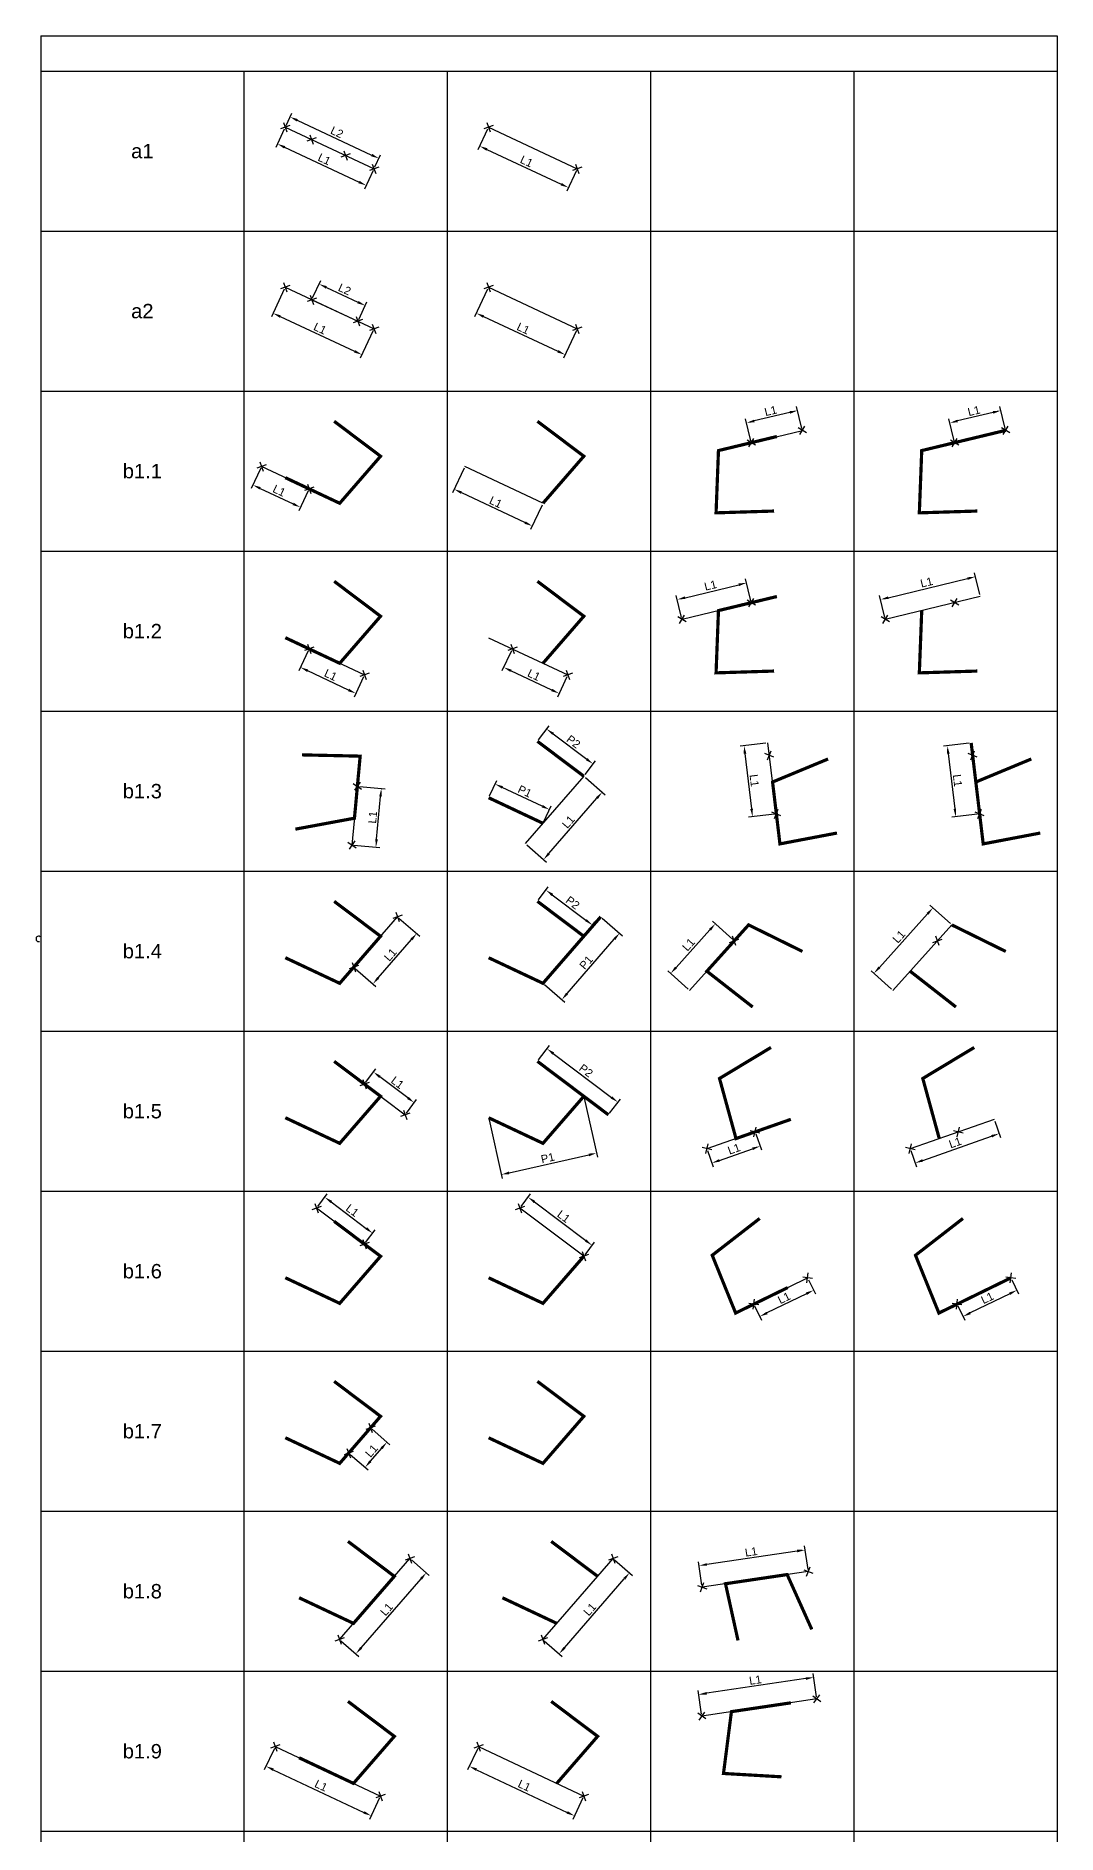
# Model space of a CAD drawing. Header units: millimetres. Extents: x 29 to 348, y -810 to 351.
# Drawn here: x 29 to 348, y -211 to 351 of the extents above; entities that cross this region are included whole.
import ezdxf

# ---------------------------------------------------------------- set-up
doc = ezdxf.new("R2010")
doc.units = ezdxf.units.MM
doc.styles.get("Standard").update_dxf_attribs({"font": 'arial.ttf'})
doc.dimstyles.new('ISO-25', dxfattribs={"dimtxt": 2.5, "dimasz": 2.5, "dimexe": 1.25, "dimexo": 0.625, "dimtad": 1, "dimtxsty": 'Standard', "dimcen": 2.5, "dimadec": 0, "dimazin": 0, "dimtfac": 1, "dimtmove": 0, "dimatfit": 3, "dimfxl": 1, "dimarcsym": 0})

# ---------------------------------------------------------------- blocks, each defined once
blk = doc.blocks.new('*D1')
at = {"color": 0, "lineweight": -2, "transparency": 16777216}
for p, q in [((106.74, 322.05), (104.05, 316.29)), ((106.84, 316.36), (130.07, 305.5)), ((134.5, 309.08), (131.8, 303.31))]:
    blk.add_line(p, q, dxfattribs=at)
at = {"color": 0, "transparency": 16777216}
for points in [[(107.02, 316.74), (106.66, 315.99), (104.58, 317.42)], [(130.24, 305.88), (129.89, 305.13), (132.33, 304.45)]]:
    blk.add_solid(points, dxfattribs=at)
at = {"layer": 'Defpoints', "color": 0, "transparency": 16777216}
for p in [(107.01, 322.62), (134.76, 309.64), (132.33, 304.45)]:
    blk.add_point(p, dxfattribs=at)
at = {"color": 0, "transparency": 16777216, "insert": (119.25, 312.64), "char_height": 2.5, "attachment_point": 5, "rotation": 334.9451}
blk.add_mtext('L1', dxfattribs=at)
blk = doc.blocks.new('*D2')
at = {"color": 0, "lineweight": -2, "transparency": 16777216}
for p, q in [((107.27, 323.19), (109.05, 326.99)), ((110.78, 324.8), (134.01, 313.94)), ((135.03, 310.21), (136.8, 314.01))]:
    blk.add_line(p, q, dxfattribs=at)
at = {"color": 0, "transparency": 16777216}
for points in [[(110.96, 325.17), (110.61, 324.42), (108.52, 325.86)], [(134.19, 314.32), (133.83, 313.56), (136.28, 312.88)]]:
    blk.add_solid(points, dxfattribs=at)
at = {"layer": 'Defpoints', "color": 0, "transparency": 16777216}
for p in [(107.01, 322.62), (134.76, 309.64), (136.28, 312.88)]:
    blk.add_point(p, dxfattribs=at)
at = {"color": 0, "transparency": 16777216, "insert": (123.19, 321.07), "char_height": 2.5, "attachment_point": 5, "rotation": 334.9451}
blk.add_mtext('L2', dxfattribs=at)
blk = doc.blocks.new('*D3')
at = {"color": 0, "lineweight": -2, "transparency": 16777216}
for p, q in [((170.24, 322.05), (167.23, 315.61)), ((170.02, 315.68), (193.25, 304.82)), ((198, 309.08), (194.99, 302.63))]:
    blk.add_line(p, q, dxfattribs=at)
at = {"color": 0, "transparency": 16777216}
for points in [[(170.2, 316.06), (169.85, 315.3), (167.76, 316.74)], [(193.43, 305.2), (193.07, 304.45), (195.51, 303.77)]]:
    blk.add_solid(points, dxfattribs=at)
at = {"layer": 'Defpoints', "color": 0, "transparency": 16777216}
for p in [(170.51, 322.62), (198.26, 309.64), (195.51, 303.77)]:
    blk.add_point(p, dxfattribs=at)
at = {"color": 0, "transparency": 16777216, "insert": (182.43, 311.96), "char_height": 2.5, "attachment_point": 5, "rotation": 334.9451}
blk.add_mtext('L1', dxfattribs=at)
blk = doc.blocks.new('Cross')
for p, q in [((1.45, 0.53), (-1.45, -0.53)), ((-0.53, 1.45), (0.53, -1.45))]:
    blk.add_line(p, q)
blk = doc.blocks.new('*D5')
at = {"color": 0, "lineweight": -2, "transparency": 16777216}
for p, q in [((106.74, 272.05), (102.69, 263.39)), ((105.49, 263.47), (128.71, 252.61)), ((134.5, 259.08), (130.45, 250.42))]:
    blk.add_line(p, q, dxfattribs=at)
at = {"color": 0, "transparency": 16777216}
for points in [[(105.66, 263.84), (105.31, 263.09), (103.22, 264.52)], [(128.89, 252.99), (128.54, 252.23), (130.98, 251.55)]]:
    blk.add_solid(points, dxfattribs=at)
at = {"layer": 'Defpoints', "color": 0, "transparency": 16777216}
for p in [(107.01, 272.62), (134.76, 259.64), (130.98, 251.55)]:
    blk.add_point(p, dxfattribs=at)
at = {"color": 0, "transparency": 16777216, "insert": (117.9, 259.74), "char_height": 2.5, "attachment_point": 5, "rotation": 334.9451}
blk.add_mtext('L1', dxfattribs=at)
blk = doc.blocks.new('*D6')
at = {"color": 0, "lineweight": -2, "transparency": 16777216}
for p, q in [((115.59, 269.3), (118.15, 274.76)), ((119.88, 272.57), (129.73, 267.97)), ((129.97, 262.57), (132.52, 268.04))]:
    blk.add_line(p, q, dxfattribs=at)
at = {"color": 0, "transparency": 16777216}
for points in [[(120.06, 272.95), (119.7, 272.2), (117.62, 273.63)], [(129.91, 268.35), (129.55, 267.59), (132, 266.91)]]:
    blk.add_solid(points, dxfattribs=at)
at = {"layer": 'Defpoints', "color": 0, "transparency": 16777216}
for p in [(115.32, 268.73), (132, 266.91), (129.7, 262.01)]:
    blk.add_point(p, dxfattribs=at)
at = {"color": 0, "transparency": 16777216, "insert": (125.6, 271.97), "char_height": 2.5, "attachment_point": 5, "rotation": 334.9451}
blk.add_mtext('L2', dxfattribs=at)
blk = doc.blocks.new('*D7')
at = {"color": 0, "lineweight": -2, "transparency": 16777216}
for p, q in [((170.24, 272.05), (166.19, 263.39)), ((168.99, 263.47), (192.21, 252.61)), ((198, 259.08), (193.95, 250.42))]:
    blk.add_line(p, q, dxfattribs=at)
at = {"color": 0, "transparency": 16777216}
for points in [[(169.16, 263.84), (168.81, 263.09), (166.72, 264.52)], [(192.39, 252.99), (192.04, 252.23), (194.48, 251.55)]]:
    blk.add_solid(points, dxfattribs=at)
at = {"layer": 'Defpoints', "color": 0, "transparency": 16777216}
for p in [(170.51, 272.62), (198.26, 259.64), (194.48, 251.55)]:
    blk.add_point(p, dxfattribs=at)
at = {"color": 0, "transparency": 16777216, "insert": (181.4, 259.74), "char_height": 2.5, "attachment_point": 5, "rotation": 334.9451}
blk.add_mtext('L1', dxfattribs=at)
blk = doc.blocks.new('*D8')
at = {"color": 0, "lineweight": -2, "transparency": 16777216}
for p, q in [((99.38, 216.05), (96.4, 209.72)), ((99.19, 209.79), (109.51, 204.93)), ((114.22, 209.06), (111.24, 202.73))]:
    blk.add_line(p, q, dxfattribs=at)
at = {"color": 0, "transparency": 16777216}
for points in [[(99.37, 210.16), (99.02, 209.41), (96.93, 210.85)], [(109.69, 205.3), (109.34, 204.55), (111.78, 203.86)]]:
    blk.add_solid(points, dxfattribs=at)
at = {"layer": 'Defpoints', "color": 0, "transparency": 16777216}
for p in [(99.65, 216.62), (114.49, 209.63), (111.78, 203.86)]:
    blk.add_point(p, dxfattribs=at)
at = {"color": 0, "transparency": 16777216, "insert": (105.15, 209.06), "char_height": 2.5, "attachment_point": 5, "rotation": 334.7808}
blk.add_mtext('L1', dxfattribs=at)
blk = doc.blocks.new('*D9')
at = {"color": 0, "lineweight": -2, "transparency": 16777216}
for p, q in [((162.88, 216.05), (159.27, 208.39)), ((162.07, 208.46), (181.94, 199.1)), ((187.27, 204.56), (183.66, 196.9))]:
    blk.add_line(p, q, dxfattribs=at)
at = {"color": 0, "transparency": 16777216}
for points in [[(162.24, 208.83), (161.89, 208.08), (159.8, 209.52)], [(182.11, 199.48), (181.76, 198.72), (184.2, 198.03)]]:
    blk.add_solid(points, dxfattribs=at)
at = {"layer": 'Defpoints', "color": 0, "transparency": 16777216}
for p in [(163.15, 216.62), (187.54, 205.13), (184.2, 198.03)]:
    blk.add_point(p, dxfattribs=at)
at = {"color": 0, "transparency": 16777216, "insert": (172.8, 205.48), "char_height": 2.5, "attachment_point": 5, "rotation": 334.7808}
blk.add_mtext('L1', dxfattribs=at)
blk = doc.blocks.new('*D10')
at = {"color": 0, "lineweight": -2, "transparency": 16777216}
for p, q in [((130.19, 116.65), (138.28, 115.91)), ((135.58, 100.15), (136.81, 113.54)), ((128.5, 98.29), (136.6, 97.55))]:
    blk.add_line(p, q, dxfattribs=at)
at = {"color": 0, "transparency": 16777216}
for points in [[(136.39, 113.57), (137.22, 113.5), (137.04, 116.02)], [(135.16, 100.19), (135.99, 100.11), (135.35, 97.66)]]:
    blk.add_solid(points, dxfattribs=at)
at = {"layer": 'Defpoints', "color": 0, "transparency": 16777216}
for p in [(129.57, 116.71), (137.04, 116.02), (127.88, 98.35)]:
    blk.add_point(p, dxfattribs=at)
at = {"color": 0, "transparency": 16777216, "insert": (134.32, 107.01), "char_height": 2.5, "attachment_point": 5, "rotation": 84.757}
blk.add_mtext('L1', dxfattribs=at)
blk = doc.blocks.new('*D11')
at = {"color": 0, "lineweight": -2, "transparency": 16777216}
for p, q in [((200.78, 119.42), (206.97, 114.04)), ((189.39, 95.69), (204.39, 112.97)), ((182.5, 98.37), (188.69, 92.99))]:
    blk.add_line(p, q, dxfattribs=at)
at = {"color": 0, "transparency": 16777216}
for points in [[(204.08, 113.25), (204.7, 112.7), (206.03, 114.86)], [(189.07, 95.97), (189.7, 95.42), (187.75, 93.81)]]:
    blk.add_solid(points, dxfattribs=at)
at = {"layer": 'Defpoints', "color": 0, "transparency": 16777216}
for p in [(200.3, 119.83), (206.03, 114.86), (182.02, 98.78)]:
    blk.add_point(p, dxfattribs=at)
at = {"color": 0, "transparency": 16777216, "insert": (195.47, 105.57), "char_height": 2.5, "attachment_point": 5, "rotation": 49.0319}
blk.add_mtext('L1', dxfattribs=at)
blk = doc.blocks.new('*D12')
at = {"color": 0, "lineweight": -2, "transparency": 16777216}
for p, q in [((170.82, 113.69), (173.11, 118.55)), ((187.3, 110.49), (174.84, 116.35)), ((187.81, 105.69), (190.09, 110.55))]:
    blk.add_line(p, q, dxfattribs=at)
at = {"color": 0, "transparency": 16777216}
for points in [[(175.01, 116.73), (174.66, 115.98), (172.57, 117.42)], [(187.48, 110.86), (187.12, 110.11), (189.56, 109.42)]]:
    blk.add_solid(points, dxfattribs=at)
at = {"layer": 'Defpoints', "color": 0, "transparency": 16777216}
for p in [(170.55, 113.13), (172.57, 117.42), (187.54, 105.13)]:
    blk.add_point(p, dxfattribs=at)
at = {"color": 0, "transparency": 16777216, "insert": (181.87, 115.12), "char_height": 2.5, "attachment_point": 5, "rotation": 334.7808}
blk.add_mtext('P1', dxfattribs=at)
blk = doc.blocks.new('*D13')
at = {"color": 0, "lineweight": -2, "transparency": 16777216}
for p, q in [((186.18, 131.25), (189.45, 135.58)), ((190.69, 133.08), (201.2, 125.17)), ((200.68, 120.33), (203.95, 124.67))]:
    blk.add_line(p, q, dxfattribs=at)
at = {"color": 0, "transparency": 16777216}
for points in [[(190.95, 133.41), (190.44, 132.75), (188.7, 134.59)], [(201.45, 125.5), (200.95, 124.84), (203.19, 123.67)]]:
    blk.add_solid(points, dxfattribs=at)
at = {"layer": 'Defpoints', "color": 0, "transparency": 16777216}
for p in [(185.81, 130.75), (203.19, 123.67), (200.3, 119.83)]:
    blk.add_point(p, dxfattribs=at)
at = {"color": 0, "transparency": 16777216, "insert": (197.08, 130.63), "char_height": 2.5, "attachment_point": 5, "rotation": 323.0147}
blk.add_mtext('P2', dxfattribs=at)
blk = doc.blocks.new('*D14')
at = {"color": 0, "lineweight": -2, "transparency": 16777216}
for p, q in [((142.56, 75.51), (149.04, 69.88)), ((136.07, 56.85), (146.46, 68.82)), ((128.89, 59.77), (135.37, 54.14))]:
    blk.add_line(p, q, dxfattribs=at)
at = {"color": 0, "transparency": 16777216}
for points in [[(146.14, 69.09), (146.77, 68.54), (148.1, 70.7)], [(135.75, 57.12), (136.38, 56.58), (134.43, 54.96)]]:
    blk.add_solid(points, dxfattribs=at)
at = {"layer": 'Defpoints', "color": 0, "transparency": 16777216}
for p in [(142.09, 75.92), (148.1, 70.7), (128.42, 60.18)]:
    blk.add_point(p, dxfattribs=at)
at = {"color": 0, "transparency": 16777216, "insert": (139.86, 64.08), "char_height": 2.5, "attachment_point": 5, "rotation": 49.0319}
blk.add_mtext('L1', dxfattribs=at)
blk = doc.blocks.new('*D15')
at = {"color": 0, "lineweight": -2, "transparency": 16777216}
for p, q in [((186.18, 81.25), (189.21, 85.27)), ((190.46, 82.77), (200.96, 74.86)), ((200.68, 70.33), (203.71, 74.35))]:
    blk.add_line(p, q, dxfattribs=at)
at = {"color": 0, "transparency": 16777216}
for points in [[(190.71, 83.1), (190.21, 82.44), (188.46, 84.27)], [(201.21, 75.19), (200.71, 74.53), (202.96, 73.35)]]:
    blk.add_solid(points, dxfattribs=at)
at = {"layer": 'Defpoints', "color": 0, "transparency": 16777216}
for p in [(185.81, 80.75), (202.96, 73.35), (200.3, 69.83)]:
    blk.add_point(p, dxfattribs=at)
at = {"color": 0, "transparency": 16777216, "insert": (196.84, 80.32), "char_height": 2.5, "attachment_point": 5, "rotation": 323.0147}
blk.add_mtext('P2', dxfattribs=at)
blk = doc.blocks.new('*D16')
at = {"color": 0, "lineweight": -2, "transparency": 16777216}
for p, q in [((206.06, 75.51), (212.42, 69.99)), ((195.06, 51.91), (209.83, 68.92)), ((188.01, 54.72), (194.37, 49.2))]:
    blk.add_line(p, q, dxfattribs=at)
at = {"color": 0, "transparency": 16777216}
for points in [[(209.52, 69.2), (210.15, 68.65), (211.47, 70.81)], [(194.75, 52.18), (195.37, 51.64), (193.42, 50.02)]]:
    blk.add_solid(points, dxfattribs=at)
at = {"layer": 'Defpoints', "color": 0, "transparency": 16777216}
for p in [(205.59, 75.92), (211.47, 70.81), (187.54, 55.13)]:
    blk.add_point(p, dxfattribs=at)
at = {"color": 0, "transparency": 16777216, "insert": (201.03, 61.65), "char_height": 2.5, "attachment_point": 5, "rotation": 49.0319}
blk.add_mtext('P1', dxfattribs=at)
blk = doc.blocks.new('*D17')
at = {"color": 0, "lineweight": -2, "transparency": 16777216}
for p, q in [((134.13, -84.21), (139.74, -89.08)), ((127.31, -92.06), (132.92, -96.93)), ((133.62, -94.22), (137.15, -90.15))]:
    blk.add_line(p, q, dxfattribs=at)
at = {"color": 0, "transparency": 16777216}
for points in [[(136.84, -89.88), (137.47, -90.42), (138.79, -88.26)], [(133.3, -93.95), (133.93, -94.49), (131.98, -96.11)]]:
    blk.add_solid(points, dxfattribs=at)
at = {"layer": 'Defpoints', "color": 0, "transparency": 16777216}
for p in [(133.65, -83.8), (138.79, -88.26), (126.84, -91.65)]:
    blk.add_point(p, dxfattribs=at)
at = {"color": 0, "transparency": 16777216, "insert": (133.97, -90.95), "char_height": 2.5, "attachment_point": 5, "rotation": 49.0319}
blk.add_mtext('L1', dxfattribs=at)
blk = doc.blocks.new('*D18')
at = {"color": 0, "lineweight": -2, "transparency": 16777216}
for p, q in [((117.2, -14.62), (120.15, -10.7)), ((121.4, -13.2), (132.35, -21.45)), ((132.14, -25.87), (135.09, -21.95))]:
    blk.add_line(p, q, dxfattribs=at)
at = {"color": 0, "transparency": 16777216}
for points in [[(121.65, -12.87), (121.14, -13.53), (119.4, -11.7)], [(132.6, -21.11), (132.09, -21.78), (134.34, -22.95)]]:
    blk.add_solid(points, dxfattribs=at)
at = {"layer": 'Defpoints', "color": 0, "transparency": 16777216}
for p in [(116.82, -15.12), (131.76, -26.37), (134.34, -22.95)]:
    blk.add_point(p, dxfattribs=at)
at = {"color": 0, "transparency": 16777216, "insert": (128, -15.82), "char_height": 2.5, "attachment_point": 5, "rotation": 323.0147}
blk.add_mtext('L1', dxfattribs=at)
blk = doc.blocks.new('*D19')
at = {"color": 0, "lineweight": -2, "transparency": 16777216}
for p, q in [((180.7, -14.62), (183.65, -10.7)), ((184.9, -13.2), (200.89, -25.24)), ((200.68, -29.67), (203.63, -25.75))]:
    blk.add_line(p, q, dxfattribs=at)
at = {"color": 0, "transparency": 16777216}
for points in [[(185.15, -12.87), (184.64, -13.53), (182.9, -11.7)], [(201.14, -24.91), (200.63, -25.57), (202.88, -26.75)]]:
    blk.add_solid(points, dxfattribs=at)
at = {"layer": 'Defpoints', "color": 0, "transparency": 16777216}
for p in [(180.32, -15.12), (202.88, -26.75), (200.3, -30.17)]:
    blk.add_point(p, dxfattribs=at)
at = {"color": 0, "transparency": 16777216, "insert": (194.02, -17.72), "char_height": 2.5, "attachment_point": 5, "rotation": 323.0147}
blk.add_mtext('L1', dxfattribs=at)
blk = doc.blocks.new('*D20')
at = {"color": 0, "lineweight": -2, "transparency": 16777216}
for p, q in [((132.14, 24.13), (135.36, 28.4)), ((145.34, 19.32), (136.6, 25.89)), ((144.87, 14.54), (148.08, 18.81))]:
    blk.add_line(p, q, dxfattribs=at)
at = {"color": 0, "transparency": 16777216}
for points in [[(136.85, 26.23), (136.35, 25.56), (134.6, 27.4)], [(145.59, 19.65), (145.09, 18.98), (147.33, 17.81)]]:
    blk.add_solid(points, dxfattribs=at)
at = {"layer": 'Defpoints', "color": 0, "transparency": 16777216}
for p in [(131.76, 23.63), (134.6, 27.4), (144.49, 14.04)]:
    blk.add_point(p, dxfattribs=at)
at = {"color": 0, "transparency": 16777216, "insert": (142.1, 24.11), "char_height": 2.5, "attachment_point": 5, "rotation": 323.0147}
blk.add_mtext('L1', dxfattribs=at)
blk = doc.blocks.new('*D21')
at = {"color": 0, "lineweight": -2, "transparency": 16777216}
for p, q in [((186.18, 31.25), (189.53, 35.69)), ((190.77, 33.19), (208.96, 19.49)), ((208.37, 14.54), (211.71, 18.98))]:
    blk.add_line(p, q, dxfattribs=at)
at = {"color": 0, "transparency": 16777216}
for points in [[(191.02, 33.52), (190.52, 32.85), (188.78, 34.69)], [(209.21, 19.82), (208.71, 19.15), (210.96, 17.98)]]:
    blk.add_solid(points, dxfattribs=at)
at = {"layer": 'Defpoints', "color": 0, "transparency": 16777216}
for p in [(185.81, 30.75), (210.96, 17.98), (207.99, 14.04)]:
    blk.add_point(p, dxfattribs=at)
at = {"color": 0, "transparency": 16777216, "insert": (201, 27.84), "char_height": 2.5, "attachment_point": 5, "rotation": 323.0147}
blk.add_mtext('P2', dxfattribs=at)
blk = doc.blocks.new('*D22')
at = {"color": 0, "lineweight": -2, "transparency": 16777216}
for p, q in [((200.44, 19.22), (204.58, 0.84)), ((170.69, 12.52), (174.83, -5.86)), ((177, -4.09), (201.87, 1.51))]:
    blk.add_line(p, q, dxfattribs=at)
at = {"color": 0, "transparency": 16777216}
for points in [[(201.78, 1.92), (201.96, 1.11), (204.31, 2.06)], [(176.9, -3.68), (177.09, -4.5), (174.56, -4.64)]]:
    blk.add_solid(points, dxfattribs=at)
at = {"layer": 'Defpoints', "color": 0, "transparency": 16777216}
for p in [(200.3, 19.83), (170.55, 13.13), (204.31, 2.06)]:
    blk.add_point(p, dxfattribs=at)
at = {"color": 0, "transparency": 16777216, "insert": (189.02, 0.55), "char_height": 2.5, "attachment_point": 5, "rotation": 12.6957}
blk.add_mtext('P1', dxfattribs=at)
blk = doc.blocks.new('*D41')
at = {"color": 0, "lineweight": -2, "transparency": 16777216}
for p, q in [((146.42, -125.01), (152.03, -129.88)), ((130.74, -152.5), (149.45, -130.95)), ((124.43, -150.33), (130.04, -155.2))]:
    blk.add_line(p, q, dxfattribs=at)
at = {"color": 0, "transparency": 16777216}
for points in [[(149.13, -130.68), (149.76, -131.22), (151.09, -129.06)], [(130.43, -152.22), (131.05, -152.77), (129.1, -154.38)]]:
    blk.add_solid(points, dxfattribs=at)
at = {"layer": 'Defpoints', "color": 0, "transparency": 16777216}
for p in [(145.95, -124.6), (151.09, -129.06), (123.96, -149.92)]:
    blk.add_point(p, dxfattribs=at)
at = {"color": 0, "transparency": 16777216, "insert": (138.67, -140.49), "char_height": 2.5, "attachment_point": 5, "rotation": 49.0319}
blk.add_mtext('L1', dxfattribs=at)
blk = doc.blocks.new('*D42')
at = {"color": 0, "lineweight": -2, "transparency": 16777216}
for p, q in [((209.92, -125.01), (215.53, -129.88)), ((194.24, -152.5), (212.95, -130.95)), ((187.93, -150.33), (193.54, -155.2))]:
    blk.add_line(p, q, dxfattribs=at)
at = {"color": 0, "transparency": 16777216}
for points in [[(212.63, -130.68), (213.26, -131.22), (214.59, -129.06)], [(193.93, -152.22), (194.55, -152.77), (192.6, -154.38)]]:
    blk.add_solid(points, dxfattribs=at)
at = {"layer": 'Defpoints', "color": 0, "transparency": 16777216}
for p in [(209.45, -124.6), (214.59, -129.06), (187.46, -149.92)]:
    blk.add_point(p, dxfattribs=at)
at = {"color": 0, "transparency": 16777216, "insert": (202.17, -140.49), "char_height": 2.5, "attachment_point": 5, "rotation": 49.0319}
blk.add_mtext('L1', dxfattribs=at)
blk = doc.blocks.new('*D43')
at = {"color": 0, "lineweight": -2, "transparency": 16777216}
for p, q in [((103.65, -183.93), (100.49, -190.65)), ((103.28, -190.59), (131.61, -203.93)), ((136.5, -199.4), (133.34, -206.13))]:
    blk.add_line(p, q, dxfattribs=at)
at = {"color": 0, "transparency": 16777216}
for points in [[(103.46, -190.21), (103.1, -190.97), (101.02, -189.52)], [(131.79, -203.55), (131.43, -204.31), (133.87, -205)]]:
    blk.add_solid(points, dxfattribs=at)
at = {"layer": 'Defpoints', "color": 0, "transparency": 16777216}
for p in [(103.92, -183.37), (136.77, -198.84), (133.87, -205)]:
    blk.add_point(p, dxfattribs=at)
at = {"color": 0, "transparency": 16777216, "insert": (118.24, -195.56), "char_height": 2.5, "attachment_point": 5, "rotation": 334.7808}
blk.add_mtext('L1', dxfattribs=at)
blk = doc.blocks.new('*D45')
at = {"color": 0, "lineweight": -2, "transparency": 16777216}
for p, q in [((167.15, -183.93), (163.99, -190.65)), ((166.78, -190.59), (195.11, -203.93)), ((200, -199.4), (196.84, -206.13))]:
    blk.add_line(p, q, dxfattribs=at)
at = {"color": 0, "transparency": 16777216}
for points in [[(166.96, -190.21), (166.6, -190.97), (164.52, -189.52)], [(195.29, -203.55), (194.93, -204.31), (197.37, -205)]]:
    blk.add_solid(points, dxfattribs=at)
at = {"layer": 'Defpoints', "color": 0, "transparency": 16777216}
for p in [(167.42, -183.37), (200.27, -198.84), (197.37, -205)]:
    blk.add_point(p, dxfattribs=at)
at = {"color": 0, "transparency": 16777216, "insert": (181.74, -195.56), "char_height": 2.5, "attachment_point": 5, "rotation": 334.7808}
blk.add_mtext('L1', dxfattribs=at)
blk = doc.blocks.new('*D47')
at = {"color": 0, "lineweight": -2, "transparency": 16777216}
for p, q in [((246.84, 68.83), (240.46, 74.57)), ((239.72, 71.87), (229.12, 60.1)), ((232.89, 53.33), (226.52, 59.07))]:
    blk.add_line(p, q, dxfattribs=at)
at = {"color": 0, "transparency": 16777216}
for points in [[(239.41, 72.15), (240.03, 71.59), (241.39, 73.73)], [(228.81, 60.37), (229.43, 59.82), (227.44, 58.24)]]:
    blk.add_solid(points, dxfattribs=at)
at = {"layer": 'Defpoints', "color": 0, "transparency": 16777216}
for p in [(247.3, 68.41), (227.44, 58.24), (233.36, 52.92)]:
    blk.add_point(p, dxfattribs=at)
at = {"color": 0, "transparency": 16777216, "insert": (233.01, 67.23), "char_height": 2.5, "attachment_point": 5, "rotation": 48.0097}
blk.add_mtext('L1', dxfattribs=at)
blk = doc.blocks.new('*D48')
at = {"color": 0, "lineweight": -2, "transparency": 16777216}
for p, q in [((314.81, 73.8), (308.43, 79.54)), ((307.69, 76.84), (292.62, 60.1)), ((296.39, 53.33), (290.02, 59.07))]:
    blk.add_line(p, q, dxfattribs=at)
at = {"color": 0, "transparency": 16777216}
for points in [[(307.38, 77.12), (308, 76.56), (309.36, 78.7)], [(292.31, 60.37), (292.93, 59.82), (290.94, 58.24)]]:
    blk.add_solid(points, dxfattribs=at)
at = {"layer": 'Defpoints', "color": 0, "transparency": 16777216}
for p in [(315.27, 73.38), (290.94, 58.24), (296.86, 52.92)]:
    blk.add_point(p, dxfattribs=at)
at = {"color": 0, "transparency": 16777216, "insert": (298.74, 69.71), "char_height": 2.5, "attachment_point": 5, "rotation": 48.0097}
blk.add_mtext('L1', dxfattribs=at)
blk = doc.blocks.new('*D49')
at = {"color": 0, "lineweight": -2, "transparency": 16777216}
for p, q in [((270.48, -37.48), (272.63, -41.89)), ((269.84, -41.87), (257.52, -47.88)), ((253.67, -45.69), (255.82, -50.1))]:
    blk.add_line(p, q, dxfattribs=at)
at = {"color": 0, "transparency": 16777216}
for points in [[(269.66, -41.49), (270.02, -42.24), (272.08, -40.77)], [(257.34, -47.51), (257.7, -48.26), (255.28, -48.98)]]:
    blk.add_solid(points, dxfattribs=at)
at = {"layer": 'Defpoints', "color": 0, "transparency": 16777216}
for p in [(270.2, -36.92), (253.39, -45.13), (255.28, -48.98)]:
    blk.add_point(p, dxfattribs=at)
at = {"color": 0, "transparency": 16777216, "insert": (262.85, -43.19), "char_height": 2.5, "attachment_point": 5, "rotation": 26.0365}
blk.add_mtext('L1', dxfattribs=at)
blk = doc.blocks.new('*D50')
at = {"color": 0, "lineweight": -2, "transparency": 16777216}
for p, q in [((333.98, -37.48), (336.13, -41.89)), ((333.34, -41.87), (321.02, -47.88)), ((317.17, -45.69), (319.32, -50.1))]:
    blk.add_line(p, q, dxfattribs=at)
at = {"color": 0, "transparency": 16777216}
for points in [[(333.16, -41.49), (333.52, -42.24), (335.58, -40.77)], [(320.84, -47.51), (321.2, -48.26), (318.78, -48.98)]]:
    blk.add_solid(points, dxfattribs=at)
at = {"layer": 'Defpoints', "color": 0, "transparency": 16777216}
for p in [(333.7, -36.92), (316.89, -45.13), (318.78, -48.98)]:
    blk.add_point(p, dxfattribs=at)
at = {"color": 0, "transparency": 16777216, "insert": (326.35, -43.19), "char_height": 2.5, "attachment_point": 5, "rotation": 26.0365}
blk.add_mtext('L1', dxfattribs=at)
blk = doc.blocks.new('*D51')
at = {"color": 0, "lineweight": -2, "transparency": 16777216}
for p, q in [((252.48, 224.67), (250.84, 231.47)), ((264.65, 233.52), (253.56, 230.84)), ((268.43, 228.52), (266.79, 235.32))]:
    blk.add_line(p, q, dxfattribs=at)
at = {"color": 0, "transparency": 16777216}
for points in [[(253.47, 231.25), (253.66, 230.44), (251.13, 230.26)], [(264.56, 233.92), (264.75, 233.11), (267.08, 234.1)]]:
    blk.add_solid(points, dxfattribs=at)
at = {"layer": 'Defpoints', "color": 0, "transparency": 16777216}
for p in [(251.13, 230.26), (268.58, 227.91), (252.63, 224.07)]:
    blk.add_point(p, dxfattribs=at)
at = {"color": 0, "transparency": 16777216, "insert": (258.67, 234.01), "char_height": 2.5, "attachment_point": 5, "rotation": 13.5487}
blk.add_mtext('L1', dxfattribs=at)
blk = doc.blocks.new('*D52')
at = {"color": 0, "lineweight": -2, "transparency": 16777216}
for p, q in [((315.98, 224.67), (314.34, 231.47)), ((328.15, 233.52), (317.06, 230.84)), ((331.93, 228.52), (330.29, 235.32))]:
    blk.add_line(p, q, dxfattribs=at)
at = {"color": 0, "transparency": 16777216}
for points in [[(316.97, 231.25), (317.16, 230.44), (314.63, 230.26)], [(328.06, 233.92), (328.25, 233.11), (330.58, 234.1)]]:
    blk.add_solid(points, dxfattribs=at)
at = {"layer": 'Defpoints', "color": 0, "transparency": 16777216}
for p in [(314.63, 230.26), (332.08, 227.91), (316.13, 224.07)]:
    blk.add_point(p, dxfattribs=at)
at = {"color": 0, "transparency": 16777216, "insert": (322.17, 234.01), "char_height": 2.5, "attachment_point": 5, "rotation": 13.5487}
blk.add_mtext('L1', dxfattribs=at)
blk = doc.blocks.new('*D53')
at = {"color": 0, "lineweight": -2, "transparency": 16777216}
for p, q in [((269.65, -162.13), (238.68, -166.73)), ((273.03, -167.87), (271.94, -160.52)), ((237.11, -173.21), (236.02, -165.86))]:
    blk.add_line(p, q, dxfattribs=at)
at = {"color": 0, "transparency": 16777216}
for points in [[(269.59, -161.71), (269.71, -162.54), (272.12, -161.76)], [(238.61, -166.31), (238.74, -167.14), (236.2, -167.09)]]:
    blk.add_solid(points, dxfattribs=at)
at = {"layer": 'Defpoints', "color": 0, "transparency": 16777216}
for p in [(236.2, -167.09), (273.12, -168.49), (237.2, -173.83)]:
    blk.add_point(p, dxfattribs=at)
at = {"color": 0, "transparency": 16777216, "insert": (253.89, -162.57), "char_height": 2.5, "attachment_point": 5, "rotation": 8.4498}
blk.add_mtext('L1', dxfattribs=at)
blk = doc.blocks.new('*D54')
at = {"color": 0, "lineweight": -2, "transparency": 16777216}
for p, q in [((114.22, 159.06), (111.24, 152.73)), ((126.81, 146.78), (114.04, 152.8)), ((131.52, 150.91), (128.54, 144.58))]:
    blk.add_line(p, q, dxfattribs=at)
at = {"color": 0, "transparency": 16777216}
for points in [[(114.22, 153.17), (113.86, 152.42), (111.78, 153.86)], [(126.99, 147.16), (126.63, 146.4), (129.07, 145.71)]]:
    blk.add_solid(points, dxfattribs=at)
at = {"layer": 'Defpoints', "color": 0, "transparency": 16777216}
for p in [(114.49, 159.63), (111.78, 153.86), (131.79, 151.48)]:
    blk.add_point(p, dxfattribs=at)
at = {"color": 0, "transparency": 16777216, "insert": (121.23, 151.49), "char_height": 2.5, "attachment_point": 5, "rotation": 334.7808}
blk.add_mtext('L1', dxfattribs=at)
blk = doc.blocks.new('*D55')
at = {"color": 0, "lineweight": -2, "transparency": 16777216}
for p, q in [((252.48, 174.67), (250.84, 181.47)), ((230.84, 169.46), (229.2, 176.26)), ((231.93, 175.63), (248.7, 179.67))]:
    blk.add_line(p, q, dxfattribs=at)
at = {"color": 0, "transparency": 16777216}
for points in [[(248.6, 180.08), (248.8, 179.27), (251.13, 180.26)], [(231.83, 176.04), (232.02, 175.23), (229.5, 175.05)]]:
    blk.add_solid(points, dxfattribs=at)
at = {"layer": 'Defpoints', "color": 0, "transparency": 16777216}
for p in [(251.13, 180.26), (230.99, 168.85), (252.63, 174.07)]:
    blk.add_point(p, dxfattribs=at)
at = {"color": 0, "transparency": 16777216, "insert": (239.87, 179.48), "char_height": 2.5, "attachment_point": 5, "rotation": 13.5487}
blk.add_mtext('L1', dxfattribs=at)
blk = doc.blocks.new('*D56')
at = {"color": 0, "lineweight": -2, "transparency": 16777216}
for p, q in [((177.72, 159.06), (174.74, 152.73)), ((190.31, 146.78), (177.54, 152.8)), ((195.02, 150.91), (192.04, 144.58))]:
    blk.add_line(p, q, dxfattribs=at)
at = {"color": 0, "transparency": 16777216}
for points in [[(177.72, 153.17), (177.36, 152.42), (175.28, 153.86)], [(190.49, 147.16), (190.13, 146.4), (192.57, 145.71)]]:
    blk.add_solid(points, dxfattribs=at)
at = {"layer": 'Defpoints', "color": 0, "transparency": 16777216}
for p in [(177.99, 159.63), (175.28, 153.86), (195.29, 151.48)]:
    blk.add_point(p, dxfattribs=at)
at = {"color": 0, "transparency": 16777216, "insert": (184.73, 151.49), "char_height": 2.5, "attachment_point": 5, "rotation": 334.7808}
blk.add_mtext('L1', dxfattribs=at)
blk = doc.blocks.new('*D57')
at = {"color": 0, "lineweight": -2, "transparency": 16777216}
for p, q in [((295.43, 175.63), (320.19, 181.6)), ((323.97, 176.6), (322.33, 183.4)), ((294.34, 169.46), (292.7, 176.26))]:
    blk.add_line(p, q, dxfattribs=at)
at = {"color": 0, "transparency": 16777216}
for points in [[(320.1, 182), (320.29, 181.19), (322.62, 182.19)], [(295.33, 176.04), (295.52, 175.23), (293, 175.05)]]:
    blk.add_solid(points, dxfattribs=at)
at = {"layer": 'Defpoints', "color": 0, "transparency": 16777216}
for p in [(322.62, 182.19), (324.12, 175.99), (294.49, 168.85)]:
    blk.add_point(p, dxfattribs=at)
at = {"color": 0, "transparency": 16777216, "insert": (307.37, 180.44), "char_height": 2.5, "attachment_point": 5, "rotation": 13.5487}
blk.add_mtext('L1', dxfattribs=at)
blk = doc.blocks.new('*D58')
at = {"color": 0, "lineweight": -2, "transparency": 16777216}
for p, q in [((254.01, 8.12), (255.78, 3.07)), ((238.97, 2.84), (240.74, -2.2)), ((242.69, -0.2), (253, 3.42))]:
    blk.add_line(p, q, dxfattribs=at)
at = {"color": 0, "transparency": 16777216}
for points in [[(242.55, 0.2), (242.82, -0.59), (240.33, -1.02)], [(252.87, 3.81), (253.14, 3.03), (255.36, 4.25)]]:
    blk.add_solid(points, dxfattribs=at)
at = {"layer": 'Defpoints', "color": 0, "transparency": 16777216}
for p in [(253.8, 8.7), (238.76, 3.43), (255.36, 4.25)]:
    blk.add_point(p, dxfattribs=at)
at = {"color": 0, "transparency": 16777216, "insert": (247.22, 3.39), "char_height": 2.5, "attachment_point": 5, "rotation": 19.3216}
blk.add_mtext('L1', dxfattribs=at)
blk = doc.blocks.new('*D59')
at = {"color": 0, "lineweight": -2, "transparency": 16777216}
for p, q in [((328.68, 12.03), (330.45, 6.99)), ((306.19, -0.2), (327.67, 7.34)), ((302.47, 2.84), (304.24, -2.2))]:
    blk.add_line(p, q, dxfattribs=at)
at = {"color": 0, "transparency": 16777216}
for points in [[(327.54, 7.73), (327.81, 6.95), (330.03, 8.17)], [(306.05, 0.2), (306.32, -0.59), (303.83, -1.02)]]:
    blk.add_solid(points, dxfattribs=at)
at = {"layer": 'Defpoints', "color": 0, "transparency": 16777216}
for p in [(328.47, 12.62), (330.03, 8.17), (302.26, 3.43)]:
    blk.add_point(p, dxfattribs=at)
at = {"color": 0, "transparency": 16777216, "insert": (316.31, 5.35), "char_height": 2.5, "attachment_point": 5, "rotation": 19.3216}
blk.add_mtext('L1', dxfattribs=at)
blk = doc.blocks.new('*D60')
at = {"color": 0, "lineweight": -2, "transparency": 16777216}
for p, q in [((257.19, 130.18), (249.12, 129.22)), ((250.65, 126.89), (252.71, 109.66)), ((259.83, 107.99), (251.76, 107.03))]:
    blk.add_line(p, q, dxfattribs=at)
at = {"color": 0, "transparency": 16777216}
for points in [[(251.07, 126.94), (250.24, 126.84), (250.36, 129.37)], [(253.12, 109.71), (252.29, 109.61), (253, 107.18)]]:
    blk.add_solid(points, dxfattribs=at)
at = {"layer": 'Defpoints', "color": 0, "transparency": 16777216}
for p in [(257.81, 130.26), (253, 107.18), (260.45, 108.07)]:
    blk.add_point(p, dxfattribs=at)
at = {"color": 0, "transparency": 16777216, "insert": (253.55, 118.5), "char_height": 2.5, "attachment_point": 5, "rotation": 276.7955}
blk.add_mtext('L1', dxfattribs=at)
blk = doc.blocks.new('*D61')
at = {"color": 0, "lineweight": -2, "transparency": 16777216}
for p, q in [((266.96, -122.27), (238.74, -126.47)), ((270.34, -128.02), (269.25, -120.67)), ((237.18, -132.95), (236.08, -125.6))]:
    blk.add_line(p, q, dxfattribs=at)
at = {"color": 0, "transparency": 16777216}
for points in [[(266.9, -121.86), (267.02, -122.69), (269.44, -121.91)], [(238.68, -126.06), (238.8, -126.88), (236.27, -126.84)]]:
    blk.add_solid(points, dxfattribs=at)
at = {"layer": 'Defpoints', "color": 0, "transparency": 16777216}
for p in [(236.27, -126.84), (270.44, -128.64), (237.27, -133.57)]:
    blk.add_point(p, dxfattribs=at)
at = {"color": 0, "transparency": 16777216, "insert": (252.57, -122.51), "char_height": 2.5, "attachment_point": 5, "rotation": 8.4532}
blk.add_mtext('L1', dxfattribs=at)
blk = doc.blocks.new('*D62')
at = {"color": 0, "lineweight": -2, "transparency": 16777216}
for p, q in [((320.69, 130.18), (312.62, 129.22)), ((314.15, 126.89), (316.21, 109.66)), ((323.33, 107.99), (315.26, 107.03))]:
    blk.add_line(p, q, dxfattribs=at)
at = {"color": 0, "transparency": 16777216}
for points in [[(314.57, 126.94), (313.74, 126.84), (313.86, 129.37)], [(316.62, 109.71), (315.79, 109.61), (316.5, 107.18)]]:
    blk.add_solid(points, dxfattribs=at)
at = {"layer": 'Defpoints', "color": 0, "transparency": 16777216}
for p in [(321.31, 130.26), (316.5, 107.18), (323.95, 108.07)]:
    blk.add_point(p, dxfattribs=at)
at = {"color": 0, "transparency": 16777216, "insert": (317.05, 118.5), "char_height": 2.5, "attachment_point": 5, "rotation": 276.7955}
blk.add_mtext('L1', dxfattribs=at)
blk = doc.blocks.new('*D79')
at = {"color": 0, "lineweight": -2, "transparency": 16777216}
for p, q in [((134.13, -84.21), (139.74, -89.08)), ((127.31, -92.06), (132.92, -96.93)), ((133.62, -94.22), (137.15, -90.15))]:
    blk.add_line(p, q, dxfattribs=at)
at = {"color": 0, "transparency": 16777216}
for points in [[(136.84, -89.88), (137.47, -90.42), (138.79, -88.26)], [(133.3, -93.95), (133.93, -94.49), (131.98, -96.11)]]:
    blk.add_solid(points, dxfattribs=at)
at = {"layer": 'Defpoints', "color": 0, "transparency": 16777216}
for p in [(133.65, -83.8), (138.79, -88.26), (126.84, -91.65)]:
    blk.add_point(p, dxfattribs=at)
at = {"color": 0, "transparency": 16777216, "insert": (133.97, -90.95), "char_height": 2.5, "attachment_point": 5, "rotation": 49.0319}
blk.add_mtext('L1', dxfattribs=at)

msp = doc.modelspace()

# ---------------------------------------------------------------- linework, layer by layer
for p, q in [((30.631, 351.15), (348.131, 351.15)), ((30.631, 351.15), (30.631, -809.85)), ((348.131, 351.15), (348.131, -809.85)), ((30.631, 340.15), (348.131, 340.15)), ((94.131, 340.15), (94.131, -809.85)), ((157.631, 340.15), (157.631, -809.85)), ((221.131, 340.15), (221.131, -809.85)), ((284.631, 340.15), (284.631, -809.85)), ((107.006, 322.619), (134.763, 309.644)), ((170.506, 322.619), (198.263, 309.644)), ((30.631, 290.15), (348.131, 290.15)), ((107.006, 272.619), (134.763, 259.644)), ((170.506, 272.619), (198.263, 259.644)), ((115.324, 268.731), (129.704, 262.008)), ((30.631, 240.15), (348.131, 240.15)), ((30.631, 190.15), (348.131, 190.15)), ((30.631, 140.15), (348.131, 140.15)), ((30.631, 90.15), (348.131, 90.15)), ((30.631, 40.15), (348.131, 40.15)), ((30.631, -9.85), (348.131, -9.85)), ((30.631, -59.85), (348.131, -59.85)), ((190.338, -91.647), (197.154, -83.798)), ((30.631, -109.85), (348.131, -109.85)), ((30.631, -159.85), (348.131, -159.85)), ((30.631, -209.85), (348.131, -209.85))]:
    msp.add_line(p, q)
at = {"color": 1}
for p, q in [((107.006, 322.619), (134.763, 309.644)), ((252.626, 224.065), (268.577, 227.909)), ((114.491, 209.626), (99.646, 216.617)), ((187.539, 205.129), (163.146, 216.617)), ((324.117, 175.991), (294.488, 168.851)), ((252.626, 174.065), (230.988, 168.851)), ((114.491, 159.626), (131.789, 151.479)), ((260.452, 108.068), (257.808, 130.258)), ((200.304, 119.831), (182.024, 98.778)), ((129.566, 116.71), (127.881, 98.346)), ((128.423, 60.178), (142.09, 75.918)), ((315.275, 73.38), (296.856, 52.917)), ((247.302, 68.41), (233.356, 52.917)), ((131.764, 23.627), (144.492, 14.041)), ((328.471, 12.622), (302.264, 3.433)), ((253.8, 8.705), (238.764, 3.433)), ((131.764, -26.373), (116.82, -15.118)), ((200.304, -30.169), (180.32, -15.118)), ((253.394, -45.13), (270.203, -36.918)), ((126.838, -91.647), (133.654, -83.798)), ((123.962, -149.921), (145.948, -124.601)), ((187.462, -149.921), (209.448, -124.601)), ((270.436, -128.64), (237.267, -133.569)), ((273.122, -168.491), (237.203, -173.826)), ((103.918, -183.366), (136.77, -198.838)), ((167.418, -183.366), (200.27, -198.838))]:
    msp.add_line(p, q, dxfattribs=at)
at = {"const_width": 1}
for points in [[(107.054, 213.129), (124.039, 205.129), (136.804, 219.831), (122.308, 230.749)], [(187.539, 205.129), (200.304, 219.831), (185.808, 230.749)], [(260.617, 225.991), (242.365, 221.593), (241.618, 202.137), (259.757, 202.701)], [(332.077, 227.909), (305.865, 221.593), (305.118, 202.137), (323.257, 202.701)], [(107.054, 163.129), (124.039, 155.129), (136.804, 169.831), (122.308, 180.749)], [(187.539, 155.129), (200.304, 169.831), (185.808, 180.749)], [(260.617, 175.991), (242.365, 171.593), (241.618, 152.137), (259.757, 152.701)], [(305.865, 171.593), (305.118, 152.137), (323.257, 152.701)], [(200.304, 119.831), (185.808, 130.749)], [(321.308, 130.258), (325.069, 98.694), (342.897, 102.088)], [(110.19, 103.299), (128.65, 106.722), (130.429, 126.111), (112.285, 126.51)], [(276.605, 125.226), (259.265, 118.028), (261.569, 98.694), (279.397, 102.088)], [(340.105, 125.226), (322.765, 118.028)], [(170.554, 113.129), (187.539, 105.129)], [(107.054, 63.129), (124.039, 55.129), (136.804, 69.831), (122.308, 80.749)], [(200.304, 69.831), (185.808, 80.749)], [(170.554, 63.129), (187.539, 55.129), (205.59, 75.918)], [(268.614, 65.079), (251.775, 73.38), (238.749, 58.909), (253.048, 47.734)], [(332.114, 65.079), (315.275, 73.38)], [(302.249, 58.909), (316.548, 47.734)], [(258.773, 35.088), (242.695, 25.394), (247.845, 6.617), (264.971, 12.622)], [(322.273, 35.088), (306.195, 25.394), (311.345, 6.617)], [(107.054, 13.129), (124.039, 5.129), (136.804, 19.831), (122.308, 30.749)], [(170.554, 13.129), (187.539, 5.129), (200.304, 19.831)], [(107.054, -36.871), (124.039, -44.871), (136.804, -30.169), (122.308, -19.251)], [(255.248, -18.346), (240.414, -29.854), (247.724, -47.9), (264.031, -39.934)], [(318.748, -18.346), (303.914, -29.854), (311.224, -47.9), (333.703, -36.918)], [(170.554, -36.871), (187.539, -44.871), (200.304, -30.169)], [(107.054, -86.871), (124.039, -94.871), (136.804, -80.169), (122.308, -69.251)], [(170.554, -86.871), (187.539, -94.871), (200.304, -80.169), (185.808, -69.251)], [(111.362, -136.871), (128.347, -144.871), (141.112, -130.169), (126.616, -119.251)], [(204.612, -130.169), (190.116, -119.251)], [(271.517, -146.747), (263.821, -129.623), (244.562, -132.485), (248.47, -150.207)], [(174.862, -136.871), (191.847, -144.871)], [(111.362, -186.871), (128.347, -194.871), (141.112, -180.169), (126.616, -169.251)], [(191.847, -194.871), (204.612, -180.169), (190.116, -169.251)], [(264.983, -169.7), (246.413, -172.458), (243.939, -191.771), (262.057, -192.821)]]:
    msp.add_lwpolyline(points, dxfattribs=at)
msp.add_lwpolyline([(170.554, 163.129), (195.289, 151.479)])
msp.add_lwpolyline([(207.992, 14.041, 1, 1, 0), (185.808, 30.749, 0, 0, 0)], format="xyseb")
at = {"color": 3}
msp.add_arc((30, 69), 0.845, 54.51113, 286.4789, dxfattribs=at)

# ---------------------------------------------------------------- block references
for p in [(107.006, 322.619), (170.506, 322.619), (115.259, 318.761), (125.846, 313.812), (134.763, 309.644), (198.263, 309.644), (107.006, 272.619), (115.324, 268.731), (170.506, 272.619), (129.704, 262.008), (134.763, 259.644), (198.263, 259.644), (99.646, 216.617), (114.491, 209.626), (114.491, 159.626), (177.991, 159.626), (131.789, 151.479), (195.289, 151.479), (142.09, 75.918), (128.423, 60.178), (131.764, 23.627), (144.492, 14.041), (116.82, -15.118), (180.32, -15.118), (131.764, -26.373), (200.304, -30.169), (133.654, -83.798), (126.838, -91.647), (145.948, -124.601), (209.448, -124.601), (123.962, -149.921), (187.462, -149.921), (103.918, -183.366), (167.418, -183.366), (136.77, -198.838), (200.27, -198.838)]:
    msp.add_blockref('Cross', p)
for p, rotation in [((252.626, 224.065), 218.767838711705), ((268.577, 227.909), 218.767838711705), ((316.126, 224.065), 218.767838711705), ((332.077, 227.909), 218.767838711705), ((252.626, 174.065), 218.767838711705), ((316.126, 174.065), 218.767838711705), ((230.988, 168.851), 218.767838711705), ((294.488, 168.851), 218.767838711705), ((258.27, 126.38), 227.7636696252995), ((321.77, 126.38), 227.7636696252995), ((129.566, 116.71), 35.72515619973313), ((260.452, 108.068), 227.7636696252995), ((323.952, 108.068), 227.7636696252995), ((127.881, 98.346), 35.72515619973313), ((247.302, 68.41), 178.9778215665472), ((310.802, 68.41), 178.9778215665472), ((253.8, 8.705), 236.3069159267388), ((317.3, 8.705), 236.3069159267388), ((238.764, 3.433), 236.3069159267388), ((302.264, 3.433), 236.3069159267388), ((270.203, -36.918), 243.0218193295735), ((333.703, -36.918), 243.0218193295735), ((253.394, -45.13), 243.0218193295735), ((316.894, -45.13), 243.0218193295735), ((270.436, -128.64), 139.4213046501687), ((237.267, -133.569), 139.4213046501687), ((273.122, -168.491), 213.6689656643631), ((237.203, -173.826), 213.6689656643631)]:
    msp.add_blockref('Cross', p, dxfattribs=dict(rotation=rotation))

# ---------------------------------------------------------------- texts
at = {"char_height": 4.5, "width": 60.5, "attachment_point": 5}
for s, insert in [('a1', (62.381, 315.15)), ('a2', (62.381, 265.15)), ('b1.1', (62.381, 215.15)), ('b1.2', (62.381, 165.15)), ('b1.3', (62.381, 115.15)), ('b1.4', (62.381, 65.15)), ('b1.5', (62.381, 15.15)), ('b1.6', (62.381, -34.85)), ('b1.7', (62.381, -84.85)), ('b1.8', (62.381, -134.85)), ('b1.9', (62.381, -184.85))]:
    msp.add_mtext(s, dxfattribs=dict(at, insert=insert))

# ---------------------------------------------------------------- dimensions: what is measured, and where the dimension line sits
for p1, p2, distance, text, picture, middle in [((107.006, 322.619), (134.763, 309.644), 3.572, 'L2', '*D2', (123.193, 321.071)), ((107.006, 322.619), (134.763, 309.644), -5.738, 'L1', '*D1', (119.251, 312.637)), ((170.506, 322.619), (198.263, 309.644), -6.489, 'L1', '*D3', (182.432, 311.956)), ((107.006, 272.619), (134.763, 259.644), -8.935, 'L1', '*D5', (117.897, 259.74)), ((115.324, 268.731), (129.704, 262.008), 5.411, 'L2', '*D6', (125.602, 271.975)), ((170.506, 272.619), (198.263, 259.644), -8.935, 'L1', '*D7', (181.397, 259.74)), ((268.577, 227.909), (252.626, 224.065), -6.371, 'L1', '*D51', (258.668, 234.009)), ((332.077, 227.909), (316.126, 224.065), -6.371, 'L1', '*D52', (322.168, 234.009)), ((99.646, 216.617), (114.491, 209.626), -6.371, 'L1', '*D8', (105.155, 209.058)), ((163.146, 216.617), (187.539, 205.129), -7.843, 'L1', '*D9', (172.802, 205.479)), ((230.988, 168.851), (252.626, 174.065), 6.371, 'L1', '*D55', (239.874, 179.48)), ((294.488, 168.851), (324.117, 175.991), 6.371, 'L1', '*D57', (307.369, 180.443)), ((131.789, 151.479), (114.491, 159.626), 6.371, 'L1', '*D54', (121.226, 151.489)), ((195.289, 151.479), (177.991, 159.626), 6.371, 'L1', '*D56', (184.726, 151.489)), ((185.808, 130.749), (200.304, 119.831), 4.804, 'P2', '*D13', (197.077, 130.629)), ((257.808, 130.258), (260.452, 108.068), -7.502, 'L1', '*D60', (253.548, 118.498)), ((321.308, 130.258), (323.952, 108.068), -7.502, 'L1', '*D62', (317.048, 118.498)), ((187.539, 105.129), (170.554, 113.129), -4.743, 'P1', '*D12', (181.868, 115.121)), ((182.024, 98.778), (200.304, 119.831), -7.582, 'L1', '*D11', (195.47, 105.566)), ((127.881, 98.346), (129.566, 116.71), -7.502, 'L1', '*D10', (134.322, 107.014)), ((185.808, 80.749), (200.304, 69.831), 4.412, 'P2', '*D15', (196.841, 80.316)), ((187.539, 55.129), (205.59, 75.918), -7.791, 'P1', '*D16', (201.027, 61.648)), ((185.808, 30.749), (207.992, 14.041), 4.935, 'P2', '*D21', (201, 27.839)), ((144.492, 14.041), (131.764, 23.627), -4.722, 'L1', '*D20', (142.1, 24.108)), ((170.554, 13.129), (200.304, 19.831), -18.213, 'P1', '*D22', (189.019, 0.546)), ((302.264, 3.433), (328.471, 12.622), -4.722, 'L1', '*D59', (316.308, 5.345)), ((238.764, 3.433), (253.8, 8.705), -4.722, 'L1', '*D58', (247.222, 3.387)), ((116.82, -15.118), (131.764, -26.373), 4.286, 'L1', '*D18', (128.002, -15.821)), ((180.32, -15.118), (200.304, -30.169), 4.286, 'L1', '*D19', (194.022, -17.719)), ((270.203, -36.918), (253.394, -45.13), 4.286, 'L1', '*D49', (262.855, -43.186)), ((333.703, -36.918), (316.894, -45.13), 4.286, 'L1', '*D50', (326.355, -43.186)), ((126.838, -91.647), (133.654, -83.798), -6.806, 'L1', '*D17', (133.966, -90.952)), ((126.838, -91.647), (133.654, -83.798), -6.806, 'L1', '*D79', (133.966, -90.952)), ((270.436, -128.64), (237.267, -133.569), -6.806, 'L1', '*D61', (252.575, -122.512)), ((123.962, -149.921), (145.948, -124.601), -6.806, 'L1', '*D41', (138.674, -140.491)), ((187.462, -149.921), (209.448, -124.601), -6.806, 'L1', '*D42', (202.174, -140.491)), ((273.122, -168.491), (237.203, -173.826), -6.806, 'L1', '*D53', (253.886, -162.566)), ((103.918, -183.366), (136.77, -198.838), -6.806, 'L1', '*D43', (118.245, -195.559)), ((167.418, -183.366), (200.27, -198.838), -6.806, 'L1', '*D45', (181.745, -195.559))]:
    dim = msp.add_aligned_dim(p1=p1, p2=p2, distance=distance, text=text, dimstyle='ISO-25')
    dim.commit()
    dim.dimension.update_dxf_attribs({"geometry": picture, "text_midpoint": middle})
for base, p1, p2, angle, picture, middle in [((290.944, 58.237), (315.275, 73.38), (296.856, 52.917), 228.00968, '*D48', (300.135, 68.449)), ((148.095, 70.703), (128.423, 60.178), (142.09, 75.918), 49.03186, '*D14', (141.275, 62.849)), ((227.444, 58.237), (247.302, 68.41), (233.356, 52.917), 228.00968, '*D47', (234.403, 65.969))]:
    dim = msp.add_linear_dim(base=base, p1=p1, p2=p2, angle=angle, text='L1', dimstyle='ISO-25')
    dim.commit()
    dim.dimension.update_dxf_attribs({"geometry": picture, "text_midpoint": middle, "dimtype": 161})

doc.saveas('drawing.dxf')
